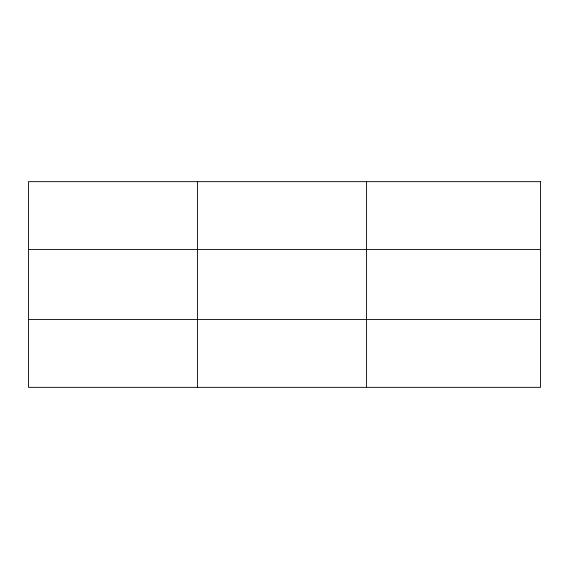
<?xml version="1.0" encoding="UTF-8"?>
<svg xmlns="http://www.w3.org/2000/svg" width="569" height="569" viewBox="0 0 569 569"><rect width="100%" height="100%" fill="white"/><g stroke="black" fill="none" stroke-linecap="round" stroke-linejoin="round"><path stroke-width="0.85" d="M197.443 387.34L197.443 181.66M366.436 387.34L366.436 181.66M28.45 249.535L540.55 249.535M28.45 319.465L540.55 319.465M540.55 181.66L540.55 387.34L28.45 387.34L28.45 181.66L540.55 181.66"/></g></svg>
